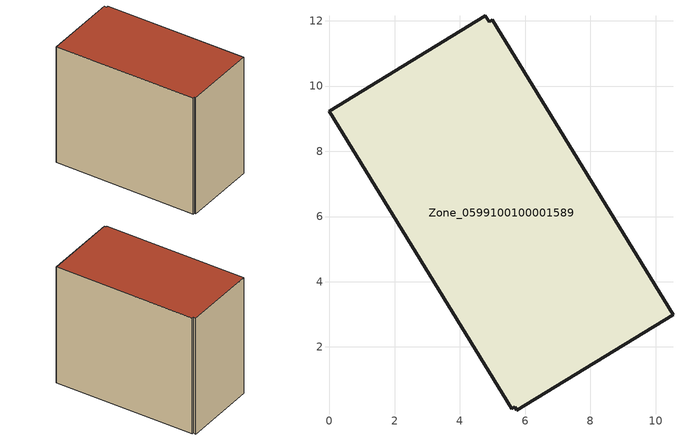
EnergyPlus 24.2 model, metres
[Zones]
Zone_0599100100001589
 floor ground (C_G): 5.68,0.16 5.59,0.1 0,9.23 4.78,12.16 4.89,11.98 4.99,12.04 10.53,2.99 5.75,0.06 z3.56
 wall outside (C_F): 5.59,0.1 5.68,0.16 5.75,0.06 10.53,2.99 4.99,12.04 4.89,11.98 4.78,12.16 0,9.23 5.59,0.1 z3.56:12.71
 roof outside (C_R): 5.68,0.16 5.75,0.06 10.53,2.99 4.99,12.04 4.89,11.98 4.78,12.16 0,9.23 5.59,0.1 z12.71
[BUILDING]
Pand.0599100100001589: North Axis=0; Terrain=City; Loads Convergence Tolerance Value=0.04; Temperature Convergence Tolerance Value=0.4; Solar Distribution=FullExterior; Maximum Number of Warmup Days=25; Minimum Number of Warmup Days=1
[Site:Location]
Rotterdam.The.Hague.AP_ZH_NLD Design_Conditions: Latitude=51.96; Longitude=4.45; Time Zone=1; Elevation=-4.5
[SITE:GROUNDTEMPERATURE:BUILDINGSURFACE]
18, 18, 18, 18, 18, 18, 18, 18, 18, 18, 18, 18
[MATERIAL] Thermal Absorptance=0.9; Solar Absorptance=0.7; Visible Absorptance=0.7
Name | Roughness | Thickness | Conductivity | Density | Specific Heat
G.TI.2006-2014 | MediumSmooth | 0.15 | 0.06 | 540 | 1210
F.TI.2006-2014 | Rough | 0.3 | 0.12 | 1920 | 840
R.TI.2006-2014 | MediumRough | 0.2 | 0.08 | 1500 | 1000
[CONSTRUCTION]
C_G: G.TI.2006-2014
C_F: F.TI.2006-2014
C_R: R.TI.2006-2014
[ZONE]
Zone_0599100100001589: Type=1; Multiplier=1; Ceiling Height=Autocalculate; Volume=Autocalculate; Floor Area=autocalculate; Part of Total Floor Area=Yes
[ZONEINFILTRATION:DESIGNFLOWRATE]
Infil_Zone_0599100100001589: Zone or ZoneList or Space or SpaceList=Zone_0599100100001589; Schedule=AlwaysOn; Design Flow Rate Calculation Method=Flow/Area; Flow Rate per Floor Area=0.0015; Constant Term Coefficient=1; Temperature Term Coefficient=0; Velocity Term Coefficient=0; Velocity Squared Term Coefficient=0
[HVACTEMPLATE:ZONE:IDEALLOADSAIRSYSTEM]
Zone_0599100100001589: Maximum Heating Supply Air Temperature=50; Minimum Cooling Supply Air Temperature=13; Maximum Heating Supply Air Humidity Ratio=0.0156; Minimum Cooling Supply Air Humidity Ratio=0.0077; Heating Limit=NoLimit; Cooling Limit=NoLimit; Dehumidification Control Type=ConstantSensibleHeatRatio; Cooling Sensible Heat Ratio=0.7; Dehumidification Setpoint=60; Humidification Control Type=None; Humidification Setpoint=30; Outdoor Air Method=None; Outdoor Air Flow Rate per Person=0.00944; Outdoor Air Flow Rate per Zone Floor Area=0; Outdoor Air Flow Rate per Zone=0; Demand Controlled Ventilation Type=None; Outdoor Air Economizer Type=NoEconomizer; Heat Recovery Type=None; Sensible Heat Recovery Effectiveness=0.7; Latent Heat Recovery Effectiveness=0.65
[ZONECONTROL:THERMOSTAT]
ThermostatControl_Zone_0599100100001589: Zone or ZoneList=Zone_0599100100001589; Control Type Schedule=DualSetpointControlType; Control 1=Thermostat_Zone_0599100100001589; Temperature Difference Between Cutout And Setpoint=0
[THERMOSTATSETPOINT:DUALSETPOINT]
Thermostat_Zone_0599100100001589: Heating Setpoint Temperature Schedule=HeatingSetpoint_Zone_0599100100001589; Cooling Setpoint Temperature Schedule=CoolingSetpoint_Zone_0599100100001589
[SCHEDULE:COMPACT]
HeatingSetpoint_Zone_0599100100001589: Through: 12/31, For: AllDays, Until: 24:00, 21
CoolingSetpoint_Zone_0599100100001589: Through: 12/31, For: AllDays, Until: 24:00, 24
DualSetpointControlType: Through: 12/31, For: AllDays, Until: 24:00, 4
AlwaysOn: Through: 12/31, For: AllDays, Until: 24:00, 1
